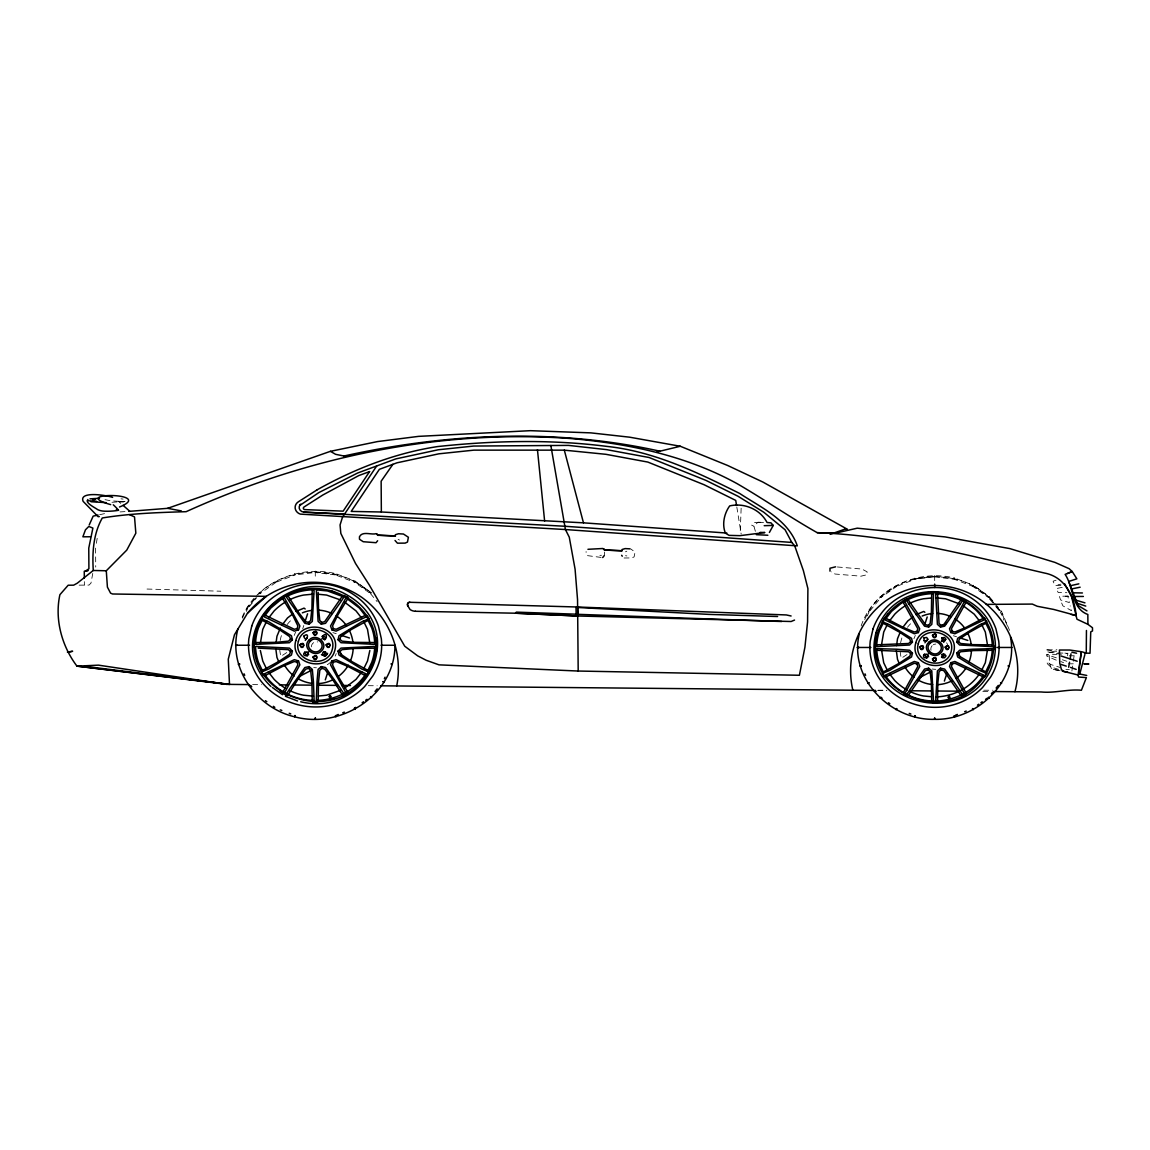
<?xml version="1.0" encoding="UTF-8"?>
<svg xmlns="http://www.w3.org/2000/svg" width="1150" height="1150" viewBox="0 0 1150 1150"><rect width="100%" height="100%" fill="white"/><g stroke="black" fill="none" stroke-linecap="round" stroke-linejoin="round"><path stroke-width="0.75" stroke-dasharray="5 3.75" d="M741.146 508.257L740.212 532.723M604.268 555.565L604.613 552.043M1067.545 655.802L1067.789 653.761L1063.117 652.625M260.029 593.63L258.951 592.854L259.799 593.889L276.302 582.116L275.454 581.081L275.986 582.288L295.205 574.885L294.673 573.692L294.846 574.928L315.459 572.413L315.287 571.162L315.1 572.456L335.728 574.986L335.915 573.692C298.842 564.521 254.696 582.777 241.141 619.778M867.273 615.897L869.012 612.016L867.747 611.541L868.796 612.274L881.072 597.396L880.023 596.649L880.857 597.655L896.871 586.241L896.037 585.235L896.554 586.399L915.199 579.226L914.681 578.062L914.839 579.269L934.849 576.811L934.677 575.604L934.504 576.854L954.5 579.312L954.673 578.062C916.837 568.503 872.62 589.03 860.717 627.325M1071.901 670.967L1073.079 662.889M1073.309 661.264L1074.258 654.796M96.384 543.274L97.434 536.791M92.762 573.433L90.979 583.107L89.024 585.077L77.05 585.163M302.738 628.748L303.816 625.428M294.228 635.433L295.593 632.126M913.919 638.724L915.299 635.433M242.463 618.139L246.776 608.465L255.918 597.382M246.373 611.412L247.581 608.695L246.287 608.206L247.365 608.968L248.529 607.559M864.728 619.606C885.788 569.221 963.556 561.559 995.584 605.072M246.905 608.523L258.304 594.708M249.291 606.639L256.781 597.569M755.378 531.3L753.926 526.226L757.965 522.186L764.017 522.402M120.707 501.817L118.622 501.457L120.851 503.484M259.354 593.227C289.944 565.124 340.63 565.124 371.234 593.227M880.512 597.094L896.382 585.781M286.752 652.567L280.902 656.377A36.8 36.8 0 0 1 279.68 648.442M907.005 654.566L901.327 658.26A35.693 35.693 0 0 1 900.105 649.017M625.485 551.799L626.808 551.209M1056.088 580.204L1053.098 581.196L1054.924 585.422L1061.852 585.537M1060.128 670.723L1053.256 669.415L1051.129 667.992L1049.461 662.918L1049.159 652.51L1057.712 650.44M99.662 514.697L106.159 513.274M1057.971 584.804L1060.99 584.143M1062.226 587.334L1056.361 588.584L1058.187 592.538L1066.855 592.696M914.854 578.666L934.677 576.236L954.5 578.666M1049.159 652.51L1067.919 653.315M599.898 555.378L601.45 555.263M111.981 502.277L125.062 501.443M120.003 511.923L127.075 511.491M763.528 522.531L754.745 522.589L762.852 522.431M624.062 557.994L631.781 557.937L634.11 556.887L635.044 552.086L630.962 549.096M1061.364 654.336L1046.658 651.662L1046.615 649.851L1056.908 649.779M1056.246 660.158L1046.759 656.104L1046.716 654.709L1057.008 654.637M1069.256 655.788L1077.837 655.73M1068.293 663.837L1076.86 663.78M1065.892 669.473L1069.328 669.458M877.953 690.216L886.923 690.216M983.753 690.216L992.723 690.216M252.626 684.609L261.524 684.696M368.273 685.688L377.171 685.774M877.781 690.446L886.679 690.532M982.833 691.423L989.949 691.495M1065.303 596.189L1068.767 596.246M147.028 589.044L220.843 591.215M123.769 501.644L121.656 501.846M123.754 501.932L118.608 501.745L116.193 499.876M1046.615 649.851L1056.649 651.274M601.105 557.419L587.492 555.637L586.112 554.056L586.098 551.583M837.358 566.979L861.882 569.049L867.057 571.794L867.086 574.698L860.919 576.193L835.044 574.023L831.249 571.866M315.287 571.809L335.728 574.31M625.514 555.709L626.851 555.924M1053.256 669.415L1058.259 670.306M1066.884 661.308L1062.399 659.755M1058.661 669.386L1050.726 666.957L1047.377 663.766L1046.874 661.624L1050.741 664.499L1060.257 667.489M105.024 499.689L109.681 500.566A141.838 141.838 0 0 0 124.732 501.457M1056.347 657.814L1046.716 654.709M953.35 635.734L956.57 636.784M332.882 632.615L336.202 633.693M1060.76 661.523L1063.578 662.659M751.611 525.133L753.926 526.226M398.101 539.364L399.452 540.026M972.972 585.781L988.842 597.094L995.483 605.144M371.622 592.854L355.12 581.081L335.915 573.692L335.369 574.885L354.588 582.288L355.12 581.081L354.301 582.087L370.803 593.86M354.775 581.656L371.134 593.314M996.705 606.409L1001.133 611.786L1008.794 628.992M996.59 606.496L1001.018 611.857M992.68 602.787L988.238 597.425L989.316 596.649L1001.607 611.541L1009.527 630.315M995.699 606.452L1000.529 612.303L1001.607 611.541L1000.342 612.016L1004.036 620.281M370.516 593.659L373.966 597.827M376.064 600.372L377.143 601.68M1061.637 603.003L1062.873 605.82L1071.369 610.621L1070.176 605.82M736.834 507.136L741.175 534.089M95.594 548.133L95.723 567.079M84.338 581.656L84.367 585.106M934.677 575.604L934.677 581.9M315.287 571.162L315.287 579.887M336.231 653.559A20.901 20.901 0 0 1 335.182 656.104M331.214 661.624A20.901 20.901 0 0 1 326.887 664.944M316.437 667.747A20.901 20.901 0 0 1 313.72 667.561M280.212 640.449A36.8 36.8 0 0 1 281.865 634.268M287.256 624.45A36.8 36.8 0 0 1 290.418 620.827M311.348 646.846A5.103 5.103 0 0 1 317.759 641.93M900.651 642.821A35.693 35.693 0 0 1 902.261 636.827M907.479 627.296A35.693 35.693 0 0 1 910.556 623.789M935.798 669.3A20.269 20.269 0 0 1 932.276 668.984M946.622 642.778A12.506 12.506 0 0 1 947.873 645.783M931.011 650.296A4.945 4.945 0 0 1 932.291 645.524M933.326 644.747A4.945 4.945 0 0 1 935.798 644.072M120.994 498.827A76.446 76.446 0 0 1 123.093 499.1M954.673 578.062L954.155 579.226L972.799 586.399L973.317 585.235L954.673 578.062M973.317 585.235L972.512 586.198L988.526 597.626L989.316 596.649L973.317 585.235M1067.789 596.174L1059.351 596.217L1060.616 599.984L1069.385 602.586L1067.789 596.174"/><path stroke-width="1.5" d="M249.076 684.581L226.996 684.365L76.949 666.123C61.87 646.228 54.467 619.347 59.901 594.694L68.181 585.221L73.629 585.178L77.28 583.194L93.265 570.472C92.173 552.474 93.251 534.003 102.292 517.974C129.864 513.446 158.369 512.483 186.113 511.692C306.13 457.369 438.481 428.993 570.342 438.509C628.159 443.483 685.903 455.486 737.164 483.69C764.247 499.359 789.935 517.299 817.219 532.666C894.585 535.569 969.651 555.709 1044.531 573.045C1064.986 576.869 1074.402 596.332 1076.17 615.523L1053.673 609.428L1037.214 606.266L1032.312 604.081L986.226 604.397M1064.541 583.697L1071.541 596.491L1076.946 619.203L1087.9 624.321L1092.5 627.756L1092.5 630.947L1090.746 631.839L1090.027 653.243L1084.508 653.071L1086.261 653.071L1086.448 630.473M312.225 700.005L311.923 682.151L310.629 670.349L308.631 668.337L309.106 666.612L312.326 669.386L313.447 681.864L314.094 700.451L313.131 702.104L312.168 701.572M318.147 592.365L318.507 608.652L319.786 620.454L321.799 622.466L321.324 624.191L318.104 621.431L316.336 590.352L317.299 588.714L312.168 589.231M931.701 700.594L931.414 683.273L930.163 671.816L928.208 669.861L928.682 668.193L931.802 670.881L933.512 701.026L932.578 702.621L936.632 702.621L935.697 701.026L937.408 670.881L940.527 668.193L944.653 669.07L959.229 689.569L962.349 694.356L962.421 696.167L965.928 694.284L964.217 693.335L949.483 666.468L950.806 662.688L954.859 661.466L983.768 675.151L984.788 676.746L986.815 673.483L979.714 670.522L957.663 656.966L956.728 653.128L959.617 650.224L972.627 649.218L992.033 648.643L993.744 649.506L993.197 650.383M396.736 685.946L396.721 685.874C403.449 652.424 389.39 617.076 361.632 597.253A85.316 85.129 3.3 0 0 247.494 613.209L234.456 634.771L228.275 659.209L229.511 684.394L76.949 666.123M1014.932 691.725C1026.418 649.692 1001.434 603.218 960.049 589.605A83.806 83.461 21.1 0 0 886.664 600.199C858.489 620.253 844.862 656.564 852.854 690.216M415.337 611.268L515.473 613.209L577.76 615.983L577.976 614.33L577.645 607.013L409.486 602.284A2.343 2.343 0 0 0 407.819 605.806M276.014 643.324L276.949 636.266L280.356 628.044M896.583 645.596L897.489 638.753L900.134 632.385M1078.082 675.007L1081.302 651.705L1069.73 650.038L1059.423 650.023L1059.754 663.176L1061.436 669.573L1063.563 671.37L1078.082 675.007L1078.527 677.048L1086.376 677.594L1081.417 690.244C1067.789 688.994 1054.837 693.321 1041.224 691.969L993.514 691.524M394.967 645.251C394.996 694.959 340.817 729.416 294.673 716.809C256.68 707.954 227.499 667.848 237.935 628.892M294.846 715.516L294.673 716.809L295.205 715.602M322.187 636.784C328.9 628.403 326.413 645.969 322.273 636.238M315.474 718.031L315.287 719.325L315.114 718.074M1010.476 637.014C1019.231 680.857 977.284 720.418 934.677 719.325C890.689 720.604 848.341 678.428 859.352 633.65M914.854 715.631L914.681 716.881L915.199 715.702M927.82 639.256L926.713 641.039L924.039 640.708M927.82 655.96L926.713 657.742M942.023 637.819L942.023 640.723M945.774 639.256L944.682 641.039L942.008 640.708M934.849 718.074L934.677 719.325L934.504 718.117M945.774 655.96L944.682 657.757L942.468 657.742M1081.302 651.705L1078.815 672.146L1079.447 673.972L1086.736 675.438M90.534 536.762L82.872 536.806L85.474 529.805L88.809 526.441L92.891 528.094L88.766 548.104L88.909 568.761L85.229 571.291L88.234 570.572M1068.652 667.244L1069.543 662.199M1070.133 658.849L1071.024 653.804M369.84 650.483L367.511 661.02L363.443 669.343M297.146 628.604L297.864 625.916L292.646 615.077L282.354 598.201L282.914 597.296L284.683 598.273L299.877 625.988L298.511 629.869L297.146 628.604L294.242 629.266L264.442 614.848L263.479 615.379L261.395 618.743L268.697 621.805L291.439 635.763L292.402 639.731L289.426 642.721L256.004 644.359L254.236 643.468L254.236 647.349L256.004 646.444L289.426 648.097L292.402 651.087L291.439 655.04L268.697 669.012L261.395 672.074L263.479 675.438L264.529 673.785L294.328 659.669L298.511 660.948L299.877 664.829L284.683 692.544L282.914 693.508L286.537 695.448L286.609 693.579L289.829 688.649L304.851 667.518L309.106 666.612M318.262 701.572L317.299 702.104L316.336 700.451L316.983 681.864L318.104 669.386L321.324 666.612L325.579 667.518L340.601 688.649L343.807 693.579L343.893 695.448L347.501 693.508L345.733 692.544L330.553 664.829L331.919 660.948L336.102 659.669L365.901 673.785L366.951 675.438L369.035 672.074L361.732 669.012L338.991 655.04L338.028 651.087L341.004 648.097L374.426 646.444L376.179 647.349L376.179 643.468L374.426 644.359L341.004 642.721L338.028 639.731L338.991 635.763L361.732 621.805L369.035 618.743L366.951 615.379L365.901 617.018L336.102 631.134L331.919 629.869L330.553 625.988L345.733 598.273L347.501 597.296L348.076 598.201L337.784 615.077L332.566 625.916L333.284 628.604L336.174 629.266L364.564 615.696M876.012 650.383L875.466 649.506L877.177 648.643L896.583 649.218L909.592 650.224L912.467 653.128L911.533 656.966L889.482 670.522L882.395 673.483L884.422 676.746L885.428 675.151L914.351 661.466L918.39 662.688L919.727 666.468L904.992 693.335L903.282 694.284L906.789 696.167L906.861 694.356L909.981 689.569L924.557 669.07L928.682 668.193M993.744 649.506L993.744 645.739L992.033 646.602L959.617 645.021L956.728 642.117L957.663 638.279L979.714 624.723L986.815 621.762L983.854 617.981L966.244 627.268L954.946 631.968L952.143 631.321L950.806 632.558L949.483 628.791L964.217 601.91L965.928 600.961L962.421 599.078L962.349 600.889L959.229 605.676L944.653 626.175L940.527 627.052L937.408 624.364L935.697 594.219L936.632 592.624L937.566 593.141L939.047 623.429L940.988 625.384L940.527 627.052M1079.821 673.842L1084.896 654.451M365.988 675.956L347.832 666.396L336.174 661.538L333.284 662.213L332.566 664.901L337.784 675.726L348.076 692.616M912.467 642.117L910.685 641.686L908.572 643.497L876.012 644.863L875.466 645.739L877.177 646.602L909.592 645.021L912.467 642.117L911.533 638.279L889.482 624.723L882.395 621.762L885.356 617.981L902.966 627.268L914.264 631.968L917.068 631.321L917.772 628.705L903.613 603.117M982.474 676.444L954.946 663.277L952.143 663.924L951.438 666.54L965.598 692.128M304.894 622.107L307.582 613.812M325.292 679.894L327.98 671.586M924.6 625.025L927.202 616.975M944.38 681.073L946.996 673.023M292.402 651.087L290.548 651.533L289.671 654.221L279.306 661.164L261.309 671.025M338.028 639.731L339.882 639.285L340.759 636.597L351.124 629.639L369.121 619.778M912.467 653.128L910.685 653.559L909.822 656.176L899.774 662.918L883.775 671.773M956.728 642.117L958.525 641.686L959.387 639.069L969.436 632.327L985.435 623.473M884.422 618.499L885.428 620.094L914.351 633.779L918.39 632.558L919.727 628.791L904.992 601.91L903.282 600.961L906.789 599.078L906.861 600.889L909.981 605.676L924.557 626.175L928.682 627.052L931.802 624.364L932.894 612.26L933.512 594.219L932.578 592.624L931.644 593.141M247.494 613.194L266.254 596.361L112.542 593.989L110.573 593.141L107.41 587.133L106.289 570.774L126.759 550.117L135.844 533.183L134.521 516.896L129.504 514.639M384.359 678.73L385.034 677.192M896.554 708.529L896.037 709.694L896.842 708.731M89.24 524.889L93.164 516.12L98.038 515.056M266.757 620.957L262.761 629.352L260.346 643.367M887.484 624.134L883.717 632.04L881.389 645.639M367.425 671.384L371.766 662.285A50.758 50.758 0 0 0 374.684 647.637M985.248 672.822L989.46 663.996A49.234 49.234 0 0 0 992.292 649.793M262.761 618.973L258.419 628.001A52.253 52.253 0 0 0 255.53 644.316M883.717 621.977L879.506 630.746A50.686 50.686 0 0 0 876.76 644.949M981.496 670.608L985.334 662.759L987.591 649.089M769.393 532.45L773.246 525.421L770.974 522.848L767.05 522.503C760.121 509.191 744.122 502.564 729.689 505.914C724.241 513.389 721.783 524.414 725.434 533.169L729.071 535.368L739.996 535.656L764.836 532.522L760.121 532.393M341.981 596.678L324.688 621.647L321.799 622.466M287.658 695.52L298.267 678.788L305.728 669.156L308.631 668.337M960.566 600.357L943.805 624.579L940.988 625.384M908.629 694.887L925.405 670.666L928.208 669.861M300.107 504.807L299.632 505.569L318.866 492.574L357.607 473.024L395.83 458.893L438.193 449.779L473.685 446.056L568.531 445.395L606.582 449.636L649.146 457.513L705.999 480.412L738.041 496.268L763.787 512.239L785.091 529.762L791.804 542.426L794.736 545.891L803.376 570.601L807.904 588.599L807.573 621.934L804.928 647.177L799.408 675.266L578.191 671.039L438.998 664.844L426.19 660.273L417.68 655.859L404.757 646.242L369.207 584.876L355.522 563.471L340.831 533.413L340.055 524.975L342.499 517.184L376.711 465.951M984.788 618.499L983.768 620.094L954.859 633.779L950.806 632.558M283.259 691.294L297.864 664.901L297.146 662.213L294.242 661.538L282.598 666.396L264.442 675.956M903.613 692.128L917.772 666.54L917.068 663.924L914.264 663.277L886.736 676.444M965.598 603.117L951.438 628.705L952.143 631.321M392.897 464.327L381.139 481.217L381.354 511.994L583.467 522.833L726.843 533.054M282.109 624.996L287.529 617.938L293.178 613.611M902.491 627.828L907.753 620.986L913.229 616.774M264.529 616.127L270.796 608.062L280.111 600.286A62.618 62.618 0 0 1 283.058 598.431M885.428 619.217L891.509 611.398L900.551 603.865A60.749 60.749 0 0 1 932.794 593.659M268.381 618.326L274.16 610.894A56.221 56.221 0 0 1 285.488 601.982M361.804 671.959L356.026 679.391L344.641 688.102M889.324 621.158L894.786 614.143A54.539 54.539 0 0 1 905.769 605.504M979.642 673.584C970.14 687.973 953.192 696.469 936.1 696.886M365.657 674.231C355.005 690.374 336.073 699.919 316.897 700.422M886.104 616.716L888.202 614.043M983.538 675.582C972.886 691.826 953.681 700.853 934.519 701.169M377.631 540.744L376.064 542.714L363.242 541.722L359.476 539.235L359.461 536.748C362.48 530.754 371.119 535.124 376.151 533.686L378.666 535.253L395.514 536.044M602.701 557.549L604.268 555.565M309.249 639.86C301.185 647.234 314.309 658.562 321.339 651.101C329.403 643.741 316.279 632.414 309.249 639.86L310.457 640.996C316.092 635.03 326.586 644.086 320.131 649.98C314.511 655.946 304.017 646.875 310.471 640.996M375.015 691.452L377.171 688.836M924.054 637.819L924.054 640.723M928.826 642.246C921.006 649.391 933.728 660.373 940.542 653.143C948.362 646.012 935.64 635.016 928.826 642.246L929.991 643.339C935.453 637.56 945.631 646.343 939.378 652.064C933.915 657.843 923.738 649.06 930.005 643.339M942.023 654.523L942.023 657.426M991.429 693.709L992.608 692.3M996.13 688.016L998.315 685.371M300.739 504.146L300.049 504.864A5.29 4.686 1.3 0 0 303.758 512.138L564.851 526.254L791.804 542.426M313.131 588.714L314.094 590.352L312.326 621.431L309.106 624.191L308.631 622.466L310.629 620.454L311.923 608.652L312.225 590.798M321.324 666.612L321.799 668.337L319.786 670.349L318.507 682.151L318.205 700.005M928.682 627.052L928.208 625.384L930.163 623.429L931.414 611.973L931.701 594.651M940.527 668.193L940.988 669.861L939.047 671.816L937.796 683.273L937.566 702.104M297.146 662.213L298.511 660.948M331.919 629.869L333.284 628.604M917.068 663.924L918.39 662.688M292.402 639.731L290.548 639.285L288.377 641.154L275.684 642.347L254.811 642.562M116.337 509.479L118.076 510.082M304.808 652.179C300.035 656.866 311.837 656.894 307.079 652.179M323.322 652.179L322.273 654.566L324.473 656.133M354.272 708.371L355.681 707.365M362.135 702.751L363.544 701.759M365.643 700.264L366.965 699.315M924.039 637.804L926.713 637.488L927.82 639.271M868.825 682.626L867.747 683.402L869.012 682.913M942.008 637.804L944.682 637.488L945.789 639.271M924.039 654.508L926.713 654.192L927.82 655.974M924.514 654.192L923.407 655.974L924.054 657.426M881.116 697.504L880.023 698.28L880.828 697.317L882.036 698.165M942.008 654.508L944.682 654.192L945.789 655.974M977.471 705.137L978.779 704.202M980.864 702.722L982.201 701.773M985.564 699.358L987.074 698.294M278.271 600.142L281.232 598.546M282.914 597.296L287.658 595.283L298.267 612.016L305.728 621.647L308.631 622.466M340.328 690.402L326.543 695.232L318.392 696.023M299.345 676.473L311.779 670.119M940.312 626.448L946.349 623.372M919.209 677.753L931.27 671.6M794.549 620.066L791.114 621.503L577.76 615.983M1087.9 624.321L1087.842 614.474C1071.34 608.551 1073.697 587.003 1065.13 574.382L1072.217 571.536L1076.86 578.824L1068.695 581.469L1078.053 605.461L1086.951 610.894M295.996 611.441L304.06 608.106L305.181 608.982M915.961 614.675L923.781 611.441L924.873 612.289M1067.344 573.562L1072.217 571.536L1069.141 568.689L1055.01 562.422L1009.872 548.607L945.07 536.906L857.253 528.181L835.058 533.241L817.219 532.666M239.631 663.924L238.338 664.413L239.674 664.254M304.793 652.179L307.079 652.179M323.322 652.179L325.608 652.179M336.806 715.041L338.287 714.481M342.757 712.756L344.353 712.137M861.278 665.577L860.027 666.066L861.336 665.908M926.713 657.757L924.499 657.742M955.549 715.171L957.461 714.438M964.634 711.678L966.23 711.059M128.843 511.376L167.656 508.329L330.395 451.332L377.531 441.571L418.586 436.368L530.409 430.675L590.884 432.874L629.639 437.187L680.283 446.257L727.576 465.448L762.881 482.051L847.262 529.201L844.689 529.216L830.142 534.333M298.511 629.869L294.328 631.134L264.529 617.018L263.479 615.379M329.705 699.789L334.578 698.309M587.938 549.298L602.787 548.507L605.303 550.074L622.15 550.864M835.604 566.821L829.984 568.244L829.984 571.148M1078.844 583.841L1070.521 585.695M87.271 570.587L84.266 571.291L84.324 578.206M1071.944 588.857L1080.152 587.204M321.324 624.191L325.579 623.3L340.601 602.154L343.807 597.224L343.893 595.355L347.501 597.296M68.526 652.107L72.637 651.259L67.404 652.107M343.965 456.018C447.436 433.119 556.025 428.073 659.956 451.202L680.283 446.257M764.204 525.679L773.246 525.421M657.168 451.662L659.956 451.202M106.174 502.636L91.008 501.745M237.001 645.409L235.621 645.251L236.958 645.078M324.458 656.118L326.658 654.551L325.594 652.179M858.748 647.637L857.397 647.464L858.691 647.306M313.49 594.104L303.643 595.053A56.221 56.221 0 0 0 289.771 599.668M931.342 598.014L923.378 598.791A54.539 54.539 0 0 0 908.514 603.966M99.302 516.594L98.124 516.695L83.145 501.386C78.559 490.762 106.576 495.233 112.614 497.375M93.667 499.474L95.392 499.373L92.561 499.618M89.973 498.856L99.461 498.266M375.619 642.562L354.732 642.347L342.039 641.154L339.882 639.285M258.175 648.126L288.377 649.664L290.548 651.533M993.197 644.863L972.943 644.647L960.624 643.497L958.525 641.686M877.637 650.325L908.572 651.748L910.685 653.559M93.265 570.472L106.289 570.774M736.561 505.454L735.741 500.408L704.073 484.725L647.824 462.07L605.878 454.308L564.319 450.153L473.915 450.139L438.84 453.819L396.966 462.817L379.371 469.329L351.196 511.419L381.354 511.994M1086.477 663.866L1088.863 663.996L1083.904 663.881L1086.304 664.01M1074.948 596.491L1083.386 596.447M77.941 666.109L98.44 665.146L226.996 684.365M932.578 592.624L936.632 592.624M235.621 645.251L249.55 645.251M381.024 645.251L394.565 645.251M857.397 647.464L870.909 647.464M996.978 647.464L1011.957 647.464M313.131 702.104L317.299 702.104M87.903 499.488C84.266 502.593 95.278 507.783 97.621 509.594A16.172 16.172 0 0 0 103.716 511.132L104.923 511.204A65.809 65.809 0 0 0 118.637 510.284A69.978 69.978 0 0 0 113.289 504.807M279.321 684.854L288.219 684.94M293.552 684.983L311.348 685.156M318.464 685.227L338.028 685.4M341.579 685.443L350.477 685.515M380.722 685.803L874.216 690.417M909.837 690.747L931.198 690.949M936.546 690.992L957.907 691.193M1073.784 592.811L1082.423 592.969M303.758 512.138L344.598 514.05M777.601 616.515L708.558 614.373L577.875 607.502M991.559 650.325L972.943 650.598L960.624 651.748L958.525 653.559L956.728 653.128M373.937 648.183L354.732 648.471L342.039 649.664L339.882 651.533L338.028 651.087M516.264 612.131L576.136 614.186L577.803 615.969L515.473 613.209M577.976 614.33L781.712 621.503M756.341 534.664L767.855 535.253M630.114 548.852L625.126 548.593L622.064 549.513L621.546 550.663L605.303 550.074L603.52 549.125L604.785 550.289M88.406 500.753L96.715 501.371M936.244 593.803C954.831 594.262 973.274 603.52 983.538 619.217M316.897 589.921L327.506 590.956L343.965 597.008M931.342 696.727L923.378 695.951A54.539 54.539 0 0 1 909.923 691.481M313.49 696.181L303.643 695.232A56.221 56.221 0 0 1 289.771 690.618M936.1 597.856L945.587 598.791L960.365 604.21M318.392 594.262L326.543 595.053L340.328 599.883M932.794 700.997C914.178 700.537 895.807 691.222 885.428 675.582M313.361 700.422C294.156 699.947 275.224 690.345 264.529 674.231M119.514 506.992C156.328 492.143 66.528 492.128 110.673 504.62M181.341 510.916L167.656 508.329M229.511 684.394L85.301 666.367M1007.975 665.908L1009.326 666.066M300.682 701.759C366.965 717.859 409.831 630.027 346.639 594.751C288.607 561.502 218.529 636.051 270.954 686.478M1067.761 672.276L1062.298 671.14M345.877 456.406L335.57 454.308L330.395 451.332M1071.829 652.237L1076.601 653.214M309.106 624.191L304.851 623.3L289.829 602.154L286.609 597.224L286.537 595.355M1084.967 602.859L1076.199 600.257M1071.369 614.488L1076.17 615.523M791.114 615.997L786.356 614.948L577.645 607.013L576.021 607.516L576.136 614.186M1081.819 651.791L1086.261 653.071M1077.176 661.236L1061.091 656.003M928.208 625.384L925.405 624.579L908.629 600.357M940.988 669.861L943.805 670.666L960.566 694.887M321.799 668.337L324.688 669.156L332.163 678.788L342.772 695.52M329.705 590.554L334.578 592.02M1061.033 664.427L1066.266 666.123M1076.184 669.401L1070.549 667.417M959.79 637.819L967.84 640.435M341.176 635.303L349.485 637.991M1085.773 606.093L1077.234 603.261M909.219 713.402L910.901 714.049M390.957 663.924L392.251 664.413M382.993 681.792L384.287 682.281L383.209 681.519M285.444 696.325L297.548 700.982M280.298 709.852L281.822 710.441M289.225 713.288L290.777 713.891M985.435 671.773L959.387 656.176L958.525 653.559L959.905 656.564M882.323 622.768L899.774 632.327L909.822 639.069L910.685 641.686M369.121 671.025L351.124 661.164L340.759 654.221L339.882 651.533L342.096 656.176M261.309 619.778L279.306 629.639L289.671 636.597L290.548 639.285M347.056 598.647L359.389 608.062L366.706 617.464M963.139 605.705L974.194 614.143L979.642 621.158M344.641 602.183L356.026 610.894L361.804 618.326M280.183 691.222L283.346 692.918M1000.557 682.654L1001.607 683.402M988.281 697.533L989.316 698.28L988.497 697.274M888.461 702.751L889.827 703.728M370.544 696.857L371.622 697.633L370.774 696.598M272.392 687.499L282.498 694.715M265.42 700.666L266.829 701.658M273.355 706.316L274.807 707.351M123.122 505.368L129.691 511.204M917.068 631.321L918.39 632.558M950.806 662.688L952.143 663.924M331.919 660.948L333.284 662.213M972.483 708.702L973.317 709.694L972.799 708.529M875.121 690.244L876.142 691.495M250.657 685.429L251.735 686.737M889.324 673.584L894.786 680.584A54.539 54.539 0 0 0 907.134 690.014M268.381 671.959L274.16 679.391A56.221 56.221 0 0 0 285.488 688.304M621.661 555.292L622.265 556.212M395.025 540.471L397.426 543.174L405.131 543.116L407.474 542.067L408.394 537.266L403.463 534.031L398.489 533.758L395.427 534.692L394.91 535.842L378.666 535.253L376.884 534.29L378.149 535.469M981.496 624.134L985.334 632.04L987.591 645.639M363.443 620.957L367.511 629.352L369.84 643.367M985.248 621.977L989.46 630.746A49.234 49.234 0 0 1 992.349 646.559M887.484 670.608L883.717 662.759L881.389 649.089M367.425 618.973L371.766 628.001A50.758 50.758 0 0 1 374.742 644.316M266.642 669.113L262.761 661.02L260.346 650.483M883.717 672.822L879.506 663.996A50.686 50.686 0 0 1 876.76 649.793M262.761 671.384L258.419 662.285A52.253 52.253 0 0 1 255.588 647.637M954.155 715.702L954.673 716.881L954.514 715.674M864.973 673.842L865.619 675.323M354.588 708.199L355.12 709.406M335.369 715.602L335.915 716.809L335.728 715.559M244.03 673.799L244.72 675.337M899.314 663.694L897.489 659.295L896.353 650.727M278.832 661.969L276.949 657.426L275.784 648.614M564.319 450.153L583.467 522.833M550.85 445.524L565.426 529.546L569.279 537.194L575.086 569.221L577.544 599.639L578.191 671.039M537.452 449.693L544.626 521.036M934.677 584.071L934.677 587.492M875.466 645.739L875.466 649.506M409.874 602.269A2.343 2.343 0 0 0 407.776 605.82L410.047 609.5A9.487 9.473 14.4 0 0 415.366 611.254M353.194 648.442A36.8 36.8 0 0 1 350.434 660.934M348.306 665.246A36.8 36.8 0 0 1 337.539 676.991M333.442 679.477A36.8 36.8 0 0 1 318.033 683.603M311.636 683.33A36.8 36.8 0 0 1 298.051 678.716M294.041 676.042A36.8 36.8 0 0 1 284.582 665.246M302.364 612.849A36.8 36.8 0 0 1 311.636 610.377M318.033 610.089A36.8 36.8 0 0 1 332.005 613.511M336.202 615.811A36.8 36.8 0 0 1 346.581 625.758M349.068 629.855A36.8 36.8 0 0 1 352.921 642.045M327.606 653.301A12.894 12.894 0 0 1 325.551 655.96M307.323 655.96A12.894 12.894 0 0 1 305.282 653.301M305.282 640.406A12.894 12.894 0 0 1 307.323 637.732M322.891 635.691A12.894 12.894 0 0 1 325.551 637.732M323.768 651.518A1.955 1.955 0 0 1 324.343 654.393A1.955 1.955 0 0 1 321.425 654.58M308.703 654.58A1.955 1.955 0 0 1 308.703 651.834M321.827 638.796A1.955 1.955 0 0 1 324.688 639.989M286.12 596.749A62.618 62.618 0 0 1 313.346 589.763M376.754 646.889A54.208 54.208 0 0 1 376.338 652.064M376.338 638.221A54.208 54.208 0 0 1 376.754 643.396M971.448 650.569A35.693 35.693 0 0 1 968.774 662.688M965.899 668.193A35.693 35.693 0 0 1 956.254 678.27M952.286 680.671A35.693 35.693 0 0 1 937.336 684.681M932.693 684.581A35.693 35.693 0 0 1 917.944 679.938M914.063 677.336A35.693 35.693 0 0 1 904.892 666.871M922.142 616.055A35.693 35.693 0 0 1 932.693 613.467M937.336 613.367A35.693 35.693 0 0 1 950.892 616.688M954.96 618.916A35.693 35.693 0 0 1 965.037 628.561M967.452 632.529A35.693 35.693 0 0 1 971.175 644.359M926.958 657.857A12.506 12.506 0 0 1 924.959 655.27M924.959 642.778A12.506 12.506 0 0 1 926.958 640.176M942.051 638.192A12.506 12.506 0 0 1 944.639 640.176M943.302 653.861A1.883 1.883 0 0 1 941.476 657.024M928.682 656.822A1.883 1.883 0 0 1 928.294 653.861M941.476 641.024A1.883 1.883 0 0 1 943.791 642.361M295.78 640.622C288.981 664.499 328.756 673.627 334.822 650.354C341.622 626.477 301.846 617.334 295.78 640.622M298.396 641.269C292.502 661.94 326.945 669.861 332.206 649.692C338.086 629.021 303.643 621.101 298.396 641.269M299.906 644.848C302.766 652.999 306.619 639.069 299.906 644.848M303.729 636.238C306.619 644.402 310.428 630.444 303.744 636.238M313.001 632.673C315.862 640.823 319.714 626.894 313.001 632.673M313.001 657.024C315.862 665.189 319.714 651.245 313.001 657.038M326.111 644.848C328.957 652.999 332.824 639.069 326.111 644.848M875.926 632.831C857.627 706.675 972.325 731.889 993.428 662.113C1011.727 588.254 897.029 563.054 875.926 632.831M915.745 642.979C909.161 666.137 947.744 675.007 953.623 652.424C960.221 629.266 921.639 620.396 915.745 642.979M918.289 643.612C912.568 663.665 945.99 671.341 951.079 651.791C956.8 631.724 923.378 624.048 918.289 643.612M919.756 647.091C922.53 654.997 926.268 641.47 919.756 647.091M932.463 635.274C935.238 643.181 938.975 629.668 932.463 635.274M932.463 658.893C935.238 666.813 938.975 653.286 932.463 658.907M945.171 647.091C947.945 654.997 951.682 641.47 945.171 647.091M251.749 626.06L248.86 638.681A57.96 57.96 0 0 0 257.456 676.114C272.334 699.588 301.961 710.959 328.957 705.683A67.476 67.476 0 0 0 364.622 686.564L372.729 676.099A57.96 57.96 0 0 0 381.326 638.681L378.436 626.06A62.402 62.402 0 0 0 354.257 595.067C320.045 571.104 265.722 585.666 251.749 626.06M257.298 627.699C236.728 687.154 321.022 726.628 360.281 682.971A54.956 54.956 0 0 0 375.547 651.087C381.052 607.071 328.713 575.719 290.389 593.572A59.814 59.814 0 0 0 262.516 616.874L257.298 627.699M873.051 628.863L870.234 641.096A56.221 56.221 0 0 0 878.571 677.408C893.004 700.178 921.754 711.217 947.931 706.1A65.464 65.464 0 0 0 982.531 687.542L990.394 677.408A56.221 56.221 0 0 0 998.732 641.096L995.929 628.863A60.533 60.533 0 0 0 972.469 598.791C939.291 575.546 886.607 589.677 873.051 628.863M878.428 630.444C858.475 688.117 940.226 726.398 978.319 684.063A53.317 53.317 0 0 0 993.126 653.128C998.473 610.449 947.686 580.031 910.527 597.339A58.017 58.017 0 0 0 883.488 619.951L878.428 630.444M301.257 644.029L300.394 645.394L301.257 646.774L302.967 646.774L303.816 645.409L302.967 644.029L301.257 644.029M327.448 644.029L326.6 645.409L327.448 646.774L329.159 646.774L330.021 645.409L329.159 644.029L327.448 644.029M921.064 646.286L920.23 647.622L921.064 648.959L922.717 648.959L923.551 647.622L922.717 646.286L921.064 646.286M946.479 646.286L945.645 647.622L946.479 648.959L948.132 648.959L948.966 647.622L948.132 646.286L946.464 646.286M369.581 471.586L343.146 511.161L304.836 509.608A1.61 1.423 0.1 0 1 303.974 507.035L322.834 495.003L358.728 475.597L369.581 471.586M330.151 695.606L328.957 696.569L329.993 697.619L331.2 696.641L330.151 695.606M949.095 696.311L947.931 697.259L948.937 698.266L950.116 697.331L949.095 696.311M317.256 489.742L298.324 501.831A7.719 6.972 3.9 0 0 295.205 508.501A7.719 6.972 3.9 0 0 300.409 514.122L565.426 529.546L797.309 545.876C788.21 519.57 761.242 507.696 739.622 493.436C697.561 472.463 654.364 451.433 607.056 446.416C550.979 439.257 493.81 440.565 437.676 446.559C395.082 453.057 354.732 468.754 317.256 489.742M315.215 631.637L313.72 632.428L313.734 634.024L315.215 634.814L316.696 634.024L316.681 632.428L315.201 631.637M315.215 655.989L313.72 656.779L313.734 658.375L315.215 659.166L316.696 658.375L316.681 656.779L315.201 655.989M934.605 634.268L933.167 635.03L933.167 636.582L934.605 637.344L936.028 636.582L936.028 635.03L934.591 634.268M934.605 657.886L933.167 658.663L933.167 660.201L934.605 660.977L936.028 660.201L936.028 658.663L934.591 657.886"/></g></svg>
